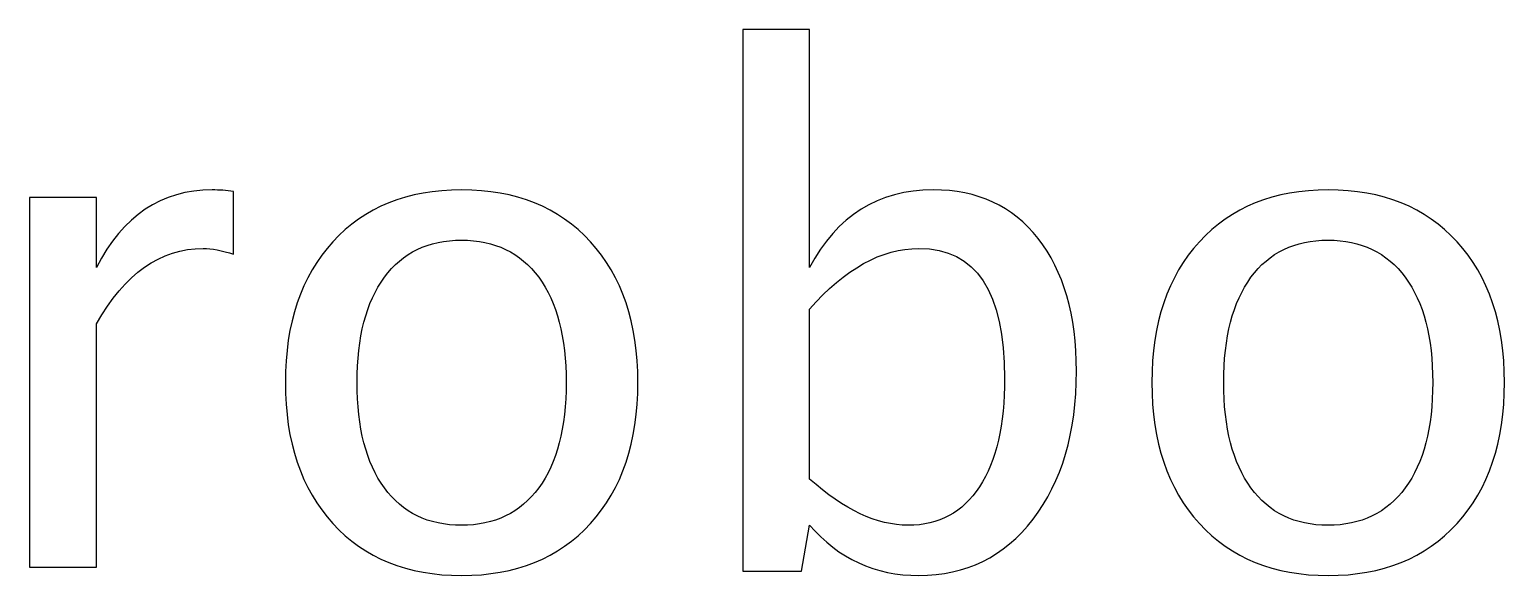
# Model space of a CAD drawing. Header units: centimetres. Extents: x -31.2 to 31.2, y -24.9 to 29.2.
# Drawn here: x -30.06 to -27.372, y 22.155 to 23.15 of the extents above; entities that cross this region are included whole.
import ezdxf

# ---------------------------------------------------------------- set-up
doc = ezdxf.new("R2010")
doc.units = ezdxf.units.CM
doc.header["$MEASUREMENT"] = 0
doc.layers.add('Layer 1', color=7, linetype='Continuous')

msp = doc.modelspace()

# ---------------------------------------------------------------- linework, layer by layer
at = {"layer": 'Layer 1'}
for points, knots in [([(-28.76051, 22.16282), (-28.76051, 22.16282), (-28.76051, 23.14961), (-28.76051, 23.14961), (-28.76051, 23.14961), (-28.76051, 23.14961), (-28.63859, 23.14961), (-28.63859, 23.14961), (-28.63859, 23.14961), (-28.63859, 23.14961), (-28.63859, 22.71633), (-28.63859, 22.71633), (-28.63859, 22.71633), (-28.58864, 22.81052), (-28.51349, 22.85751), (-28.41338, 22.85751), (-28.41338, 22.85751), (-28.33231, 22.85751), (-28.2686, 22.82809), (-28.22203, 22.76903), (-28.22203, 22.76903), (-28.17546, 22.70998), (-28.15218, 22.62933), (-28.15218, 22.5271), (-28.15218, 22.5271), (-28.15218, 22.41576), (-28.17864, 22.3258), (-28.23134, 22.25765), (-28.23134, 22.25765), (-28.28405, 22.18928), (-28.35347, 22.1552), (-28.43941, 22.1552), (-28.43941, 22.1552), (-28.51921, 22.1552), (-28.58567, 22.18568), (-28.63859, 22.24685), (-28.63859, 22.24685), (-28.63859, 22.24685), (-28.65341, 22.16282), (-28.65341, 22.16282), (-28.65341, 22.16282), (-28.65341, 22.16282), (-28.76051, 22.16282), (-28.76051, 22.16282)], [0, 0, 0, 0, 0.0833333, 0.0833333, 0.0833333, 0.0833333, 0.1666667, 0.1666667, 0.1666667, 0.1666667, 0.25, 0.25, 0.25, 0.25, 0.3333333, 0.3333333, 0.3333333, 0.3333333, 0.4166667, 0.4166667, 0.4166667, 0.4166667, 0.5, 0.5, 0.5, 0.5, 0.5833333, 0.5833333, 0.5833333, 0.5833333, 0.6666667, 0.6666667, 0.6666667, 0.6666667, 0.75, 0.75, 0.75, 0.75, 0.8333333, 0.8333333, 0.8333333, 0.8333333, 1, 1, 1, 1]), ([(-30.06035, 22.17044), (-30.06035, 22.17044), (-30.06035, 22.84354), (-30.06035, 22.84354), (-30.06035, 22.84354), (-30.06035, 22.84354), (-29.93843, 22.84354), (-29.93843, 22.84354), (-29.93843, 22.84354), (-29.93843, 22.84354), (-29.93843, 22.71633), (-29.93843, 22.71633), (-29.93843, 22.71633), (-29.88996, 22.81052), (-29.81968, 22.85751), (-29.7274, 22.85751), (-29.7274, 22.85751), (-29.71491, 22.85751), (-29.70179, 22.85645), (-29.68824, 22.85434), (-29.68824, 22.85434), (-29.68824, 22.85434), (-29.68824, 22.74025), (-29.68824, 22.74025), (-29.68824, 22.74025), (-29.70941, 22.74723), (-29.72803, 22.75083), (-29.74412, 22.75083), (-29.74412, 22.75083), (-29.82159, 22.75083), (-29.88636, 22.70511), (-29.93843, 22.61346), (-29.93843, 22.61346), (-29.93843, 22.61346), (-29.93843, 22.17044), (-29.93843, 22.17044), (-29.93843, 22.17044), (-29.93843, 22.17044), (-30.06035, 22.17044), (-30.06035, 22.17044)], [0, 0, 0, 0, 0.0909091, 0.0909091, 0.0909091, 0.0909091, 0.1818182, 0.1818182, 0.1818182, 0.1818182, 0.2727273, 0.2727273, 0.2727273, 0.2727273, 0.3636364, 0.3636364, 0.3636364, 0.3636364, 0.4545455, 0.4545455, 0.4545455, 0.4545455, 0.5454545, 0.5454545, 0.5454545, 0.5454545, 0.6363636, 0.6363636, 0.6363636, 0.6363636, 0.7272727, 0.7272727, 0.7272727, 0.7272727, 0.8181818, 0.8181818, 0.8181818, 0.8181818, 1, 1, 1, 1]), ([(-29.27274, 22.1552), (-29.37159, 22.1552), (-29.4499, 22.18674), (-29.50748, 22.24982), (-29.50748, 22.24982), (-29.56526, 22.31289), (-29.59405, 22.39862), (-29.59405, 22.50678), (-29.59405, 22.50678), (-29.59405, 22.61473), (-29.56526, 22.70024), (-29.50748, 22.76311), (-29.50748, 22.76311), (-29.4499, 22.82597), (-29.37159, 22.85751), (-29.27274, 22.85751), (-29.27274, 22.85751), (-29.17389, 22.85751), (-29.09557, 22.82597), (-29.038, 22.76311), (-29.038, 22.76311), (-28.98022, 22.70024), (-28.95143, 22.61473), (-28.95143, 22.50678), (-28.95143, 22.50678), (-28.95143, 22.39862), (-28.98022, 22.31289), (-29.038, 22.24982), (-29.038, 22.24982), (-29.09557, 22.18674), (-29.17389, 22.1552), (-29.27274, 22.1552)], [0, 0, 0, 0, 0.1111111, 0.1111111, 0.1111111, 0.1111111, 0.2222222, 0.2222222, 0.2222222, 0.2222222, 0.3333333, 0.3333333, 0.3333333, 0.3333333, 0.4444444, 0.4444444, 0.4444444, 0.4444444, 0.5555556, 0.5555556, 0.5555556, 0.5555556, 0.6666667, 0.6666667, 0.6666667, 0.6666667, 0.7777778, 0.7777778, 0.7777778, 0.7777778, 1, 1, 1, 1]), ([(-27.69329, 22.1552), (-27.79214, 22.1552), (-27.87045, 22.18674), (-27.92803, 22.24982), (-27.92803, 22.24982), (-27.98581, 22.31289), (-28.0146, 22.39862), (-28.0146, 22.50678), (-28.0146, 22.50678), (-28.0146, 22.61473), (-27.98581, 22.70024), (-27.92803, 22.76311), (-27.92803, 22.76311), (-27.87045, 22.82597), (-27.79214, 22.85751), (-27.69329, 22.85751), (-27.69329, 22.85751), (-27.59444, 22.85751), (-27.51612, 22.82597), (-27.45855, 22.76311), (-27.45855, 22.76311), (-27.40077, 22.70024), (-27.37198, 22.61473), (-27.37198, 22.50678), (-27.37198, 22.50678), (-27.37198, 22.39862), (-27.40077, 22.31289), (-27.45855, 22.24982), (-27.45855, 22.24982), (-27.51612, 22.18674), (-27.59444, 22.1552), (-27.69329, 22.1552)], [0, 0, 0, 0, 0.1111111, 0.1111111, 0.1111111, 0.1111111, 0.2222222, 0.2222222, 0.2222222, 0.2222222, 0.3333333, 0.3333333, 0.3333333, 0.3333333, 0.4444444, 0.4444444, 0.4444444, 0.4444444, 0.5555556, 0.5555556, 0.5555556, 0.5555556, 0.6666667, 0.6666667, 0.6666667, 0.6666667, 0.7777778, 0.7777778, 0.7777778, 0.7777778, 1, 1, 1, 1]), ([(-29.27295, 22.24664), (-29.21263, 22.24664), (-29.16564, 22.26929), (-29.13219, 22.3148), (-29.13219, 22.3148), (-29.09896, 22.36009), (-29.08224, 22.42423), (-29.08224, 22.50678), (-29.08224, 22.50678), (-29.08224, 22.58912), (-29.09896, 22.65304), (-29.13219, 22.69834), (-29.13219, 22.69834), (-29.16564, 22.74342), (-29.21263, 22.76607), (-29.27295, 22.76607), (-29.27295, 22.76607), (-29.33349, 22.76607), (-29.38048, 22.74342), (-29.4135, 22.69834), (-29.4135, 22.69834), (-29.44673, 22.65304), (-29.46324, 22.58912), (-29.46324, 22.50678), (-29.46324, 22.50678), (-29.46324, 22.42423), (-29.44673, 22.36009), (-29.4135, 22.3148), (-29.4135, 22.3148), (-29.38048, 22.26929), (-29.33349, 22.24664), (-29.27295, 22.24664)], [0, 0, 0, 0, 0.1111111, 0.1111111, 0.1111111, 0.1111111, 0.2222222, 0.2222222, 0.2222222, 0.2222222, 0.3333333, 0.3333333, 0.3333333, 0.3333333, 0.4444444, 0.4444444, 0.4444444, 0.4444444, 0.5555556, 0.5555556, 0.5555556, 0.5555556, 0.6666667, 0.6666667, 0.6666667, 0.6666667, 0.7777778, 0.7777778, 0.7777778, 0.7777778, 1, 1, 1, 1]), ([(-28.63859, 22.33088), (-28.57572, 22.27479), (-28.51582, 22.24664), (-28.45888, 22.24664), (-28.45888, 22.24664), (-28.40279, 22.24664), (-28.3594, 22.27014), (-28.32892, 22.31691), (-28.32892, 22.31691), (-28.29823, 22.36369), (-28.28299, 22.42952), (-28.28299, 22.51461), (-28.28299, 22.51461), (-28.28299, 22.67209), (-28.33506, 22.75083), (-28.4392, 22.75083), (-28.4392, 22.75083), (-28.50736, 22.75083), (-28.57382, 22.714), (-28.63859, 22.64013), (-28.63859, 22.64013), (-28.63859, 22.64013), (-28.63859, 22.33088), (-28.63859, 22.33088)], [0, 0, 0, 0, 0.1428571, 0.1428571, 0.1428571, 0.1428571, 0.2857143, 0.2857143, 0.2857143, 0.2857143, 0.4285714, 0.4285714, 0.4285714, 0.4285714, 0.5714286, 0.5714286, 0.5714286, 0.5714286, 0.7142857, 0.7142857, 0.7142857, 0.7142857, 1, 1, 1, 1]), ([(-27.6935, 22.24664), (-27.63318, 22.24664), (-27.58619, 22.26929), (-27.55274, 22.3148), (-27.55274, 22.3148), (-27.51951, 22.36009), (-27.50279, 22.42423), (-27.50279, 22.50678), (-27.50279, 22.50678), (-27.50279, 22.58912), (-27.51951, 22.65304), (-27.55274, 22.69834), (-27.55274, 22.69834), (-27.58619, 22.74342), (-27.63318, 22.76607), (-27.6935, 22.76607), (-27.6935, 22.76607), (-27.75404, 22.76607), (-27.80103, 22.74342), (-27.83405, 22.69834), (-27.83405, 22.69834), (-27.86728, 22.65304), (-27.88379, 22.58912), (-27.88379, 22.50678), (-27.88379, 22.50678), (-27.88379, 22.42423), (-27.86728, 22.36009), (-27.83405, 22.3148), (-27.83405, 22.3148), (-27.80103, 22.26929), (-27.75404, 22.24664), (-27.6935, 22.24664)], [0, 0, 0, 0, 0.1111111, 0.1111111, 0.1111111, 0.1111111, 0.2222222, 0.2222222, 0.2222222, 0.2222222, 0.3333333, 0.3333333, 0.3333333, 0.3333333, 0.4444444, 0.4444444, 0.4444444, 0.4444444, 0.5555556, 0.5555556, 0.5555556, 0.5555556, 0.6666667, 0.6666667, 0.6666667, 0.6666667, 0.7777778, 0.7777778, 0.7777778, 0.7777778, 1, 1, 1, 1])]:
    msp.add_open_spline(points, degree=3, knots=knots, dxfattribs=at)

doc.saveas('drawing.dxf')
